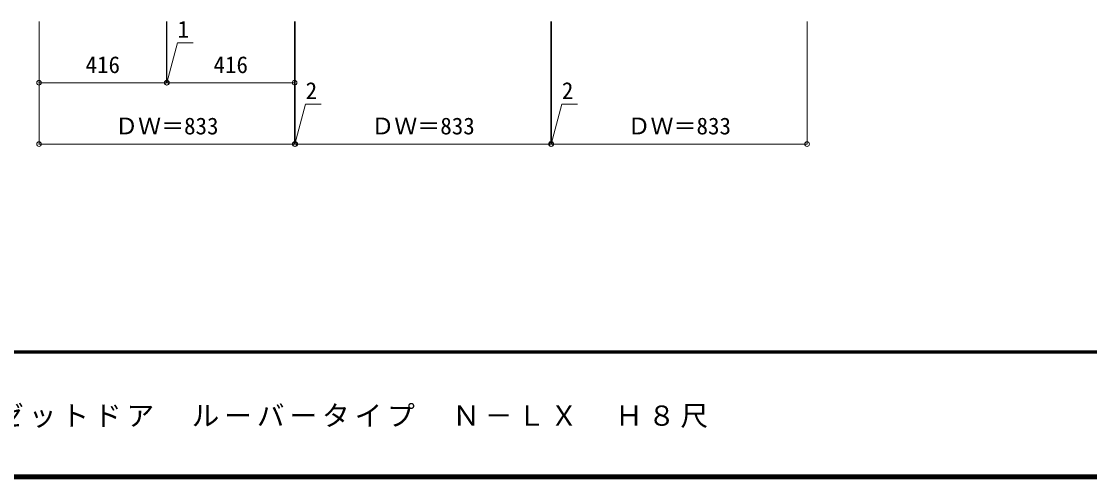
# Model space of a CAD drawing. Units: millimetres, scale not verified. Extents: x -6000 to 5700, y -4307 to 4260.
# Drawn here: x -4043 to -562, y -4205 to -2713 of the extents above; entities that cross this region are included whole.
import ezdxf
from ezdxf.enums import TextEntityAlignment as Align

# ---------------------------------------------------------------- set-up
doc = ezdxf.new("R2010")
doc.units = ezdxf.units.MM
doc.header["$LTSCALE"] = 30
doc.header["$PDMODE"] = 32
doc.header["$PDSIZE"] = 15
doc.layers.add('0-B_寸法', color=4, linetype='Continuous', lineweight=9)
doc.layers.add('F-1_枠', color=6, linetype='Continuous', lineweight=40)
doc.layers.add('F-A_文字', color=7, linetype='Continuous')
doc.styles.add('ＭＳ ゴシック', font='')
doc.styles.get('ＭＳ ゴシック').set_extended_font_data('MS Gothic')

msp = doc.modelspace()

# ---------------------------------------------------------------- linework, layer by layer
at = {"layer": '0-B_寸法'}
for p, q in [((-3985.74, -3113.5), (-3985.74, -2713.5)), ((-3569.74, -2913.5), (-3569.74, -2713.5)), ((-3568.74, -2913.5), (-3568.74, -2713.5)), ((-3152.74, -3113.5), (-3152.74, -2713.5)), ((-3150.74, -3113.5), (-3150.74, -2713.5)), ((-2317.74, -3113.5), (-2317.74, -2713.5)), ((-2315.74, -3113.5), (-2315.74, -2713.5)), ((-1482.74, -3113.5), (-1482.74, -2713.5)), ((-3569.24, -2913.5), (-3534.29, -2783.07)), ((-3534.29, -2783.07), (-3483.5, -2783.07)), ((-3985.74, -2913.5), (-3569.74, -2913.5)), ((-3569.74, -2913.5), (-3568.74, -2913.5)), ((-3568.74, -2913.5), (-3152.74, -2913.5)), ((-3151.74, -3113.5), (-3116.79, -2983.07)), ((-3116.79, -2983.07), (-3066, -2983.07)), ((-2316.74, -3113.5), (-2281.79, -2983.07)), ((-2281.79, -2983.07), (-2231, -2983.07)), ((-3985.74, -3113.5), (-3152.74, -3113.5)), ((-3152.74, -3113.5), (-3150.74, -3113.5)), ((-3150.74, -3113.5), (-2317.74, -3113.5)), ((-2317.74, -3113.5), (-2315.74, -3113.5)), ((-2315.74, -3113.5), (-1482.74, -3113.5))]:
    msp.add_line(p, q, dxfattribs=at)
at = {"layer": '0-B_寸法', "color": 7}
for p in [(-3985.74, -2913.5), (-3569.74, -2913.5), (-3568.74, -2913.5), (-3152.74, -2913.5), (-3985.74, -3113.5), (-3152.74, -3113.5), (-3150.74, -3113.5), (-2317.74, -3113.5), (-2315.74, -3113.5), (-1482.74, -3113.5)]:
    msp.add_point(p, dxfattribs=at)
at = {"layer": 'F-1_枠'}
for p, q in [((5700, -3790), (-6000, -3790)), ((5700, -3795), (-6000, -3795)), ((5700, -4195), (-6000, -4195)), ((5700, -4200), (-6000, -4200)), ((5700, -4205), (-6000, -4205))]:
    msp.add_line(p, q, dxfattribs=at)

# ---------------------------------------------------------------- texts
at = {"layer": '0-B_寸法', "color": 7, "style": 'ＭＳ ゴシック'}
for s, p in [('1', (-3534.29, -2783.07)), ('416', (-3833.99, -2898.5)), ('416', (-3416.99, -2898.5)), ('2', (-3116.79, -2983.07)), ('2', (-2281.79, -2983.07)), ('ＤＷ＝833', (-3737.99, -3098.5)), ('ＤＷ＝833', (-2902.99, -3098.5)), ('ＤＷ＝833', (-2067.99, -3098.5))]:
    msp.add_text(s, height=54.99, dxfattribs=at).set_placement(p, align=Align.BOTTOM_LEFT)
at = {"layer": 'F-A_文字', "insert": (-5240, -4040), "char_height": 65.98, "attachment_point": 7, "style": 'ＭＳ ゴシック'}
msp.add_mtext('\\T1.18;ピノアース\u3000H20クローゼットドア\u3000ルーバータイプ\u3000Ｎ－ＬＸ\u3000Ｈ８尺', dxfattribs=at)

doc.saveas('drawing.dxf')
